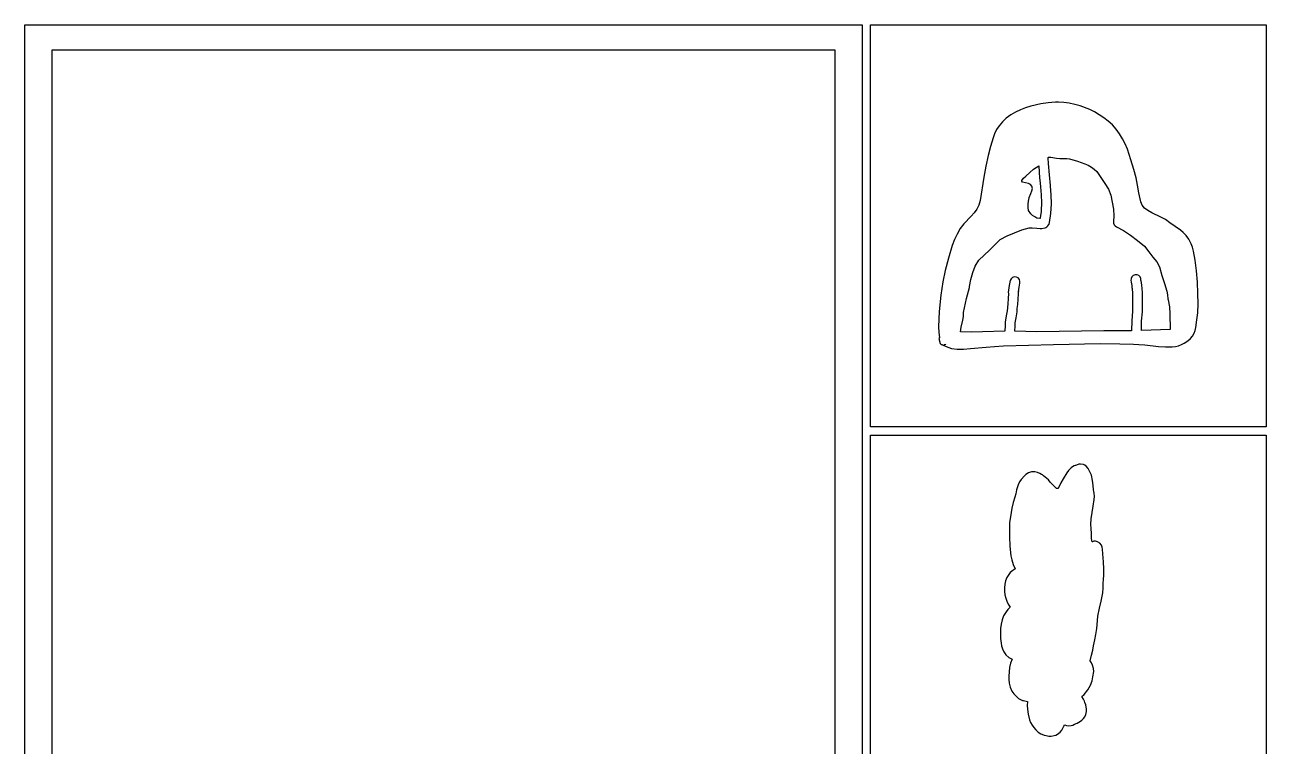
# Model space of a CAD drawing. Extents: x 2 to 598, y 1588 to 7998.
# Drawn here: x 2 to 598, y 2031 to 2377 of the extents above; entities that cross this region are included whole.
import ezdxf

# ---------------------------------------------------------------- set-up
doc = ezdxf.new("R2010")
doc.units = 0

msp = doc.modelspace()

# ---------------------------------------------------------------- linework, layer by layer
at = {"layer": 'Calque 1'}
for p, q in [((15.0254, 2364.69), (15.0254, 1601.48)), ((390.99, 2364.69), (15.0254, 2364.69)), ((390.99, 1603.77), (390.99, 2364.69)), ((482.472674, 2337.030199), (480.007417, 2336.094262)), ((484.958545, 2337.805114), (482.472674, 2337.030199)), ((489.79542, 2338.9459), (484.958545, 2337.805114)), ((493.327026, 2339.486287), (489.79542, 2338.9459)), ((496.86269, 2339.72), (493.327026, 2339.486287)), ((498.336, 2339.72), (496.86269, 2339.72)), ((498.33622, 2339.7186), (498.336, 2339.72)), ((500.913677, 2339.581114), (498.33622, 2339.7186)), ((503.48846, 2339.257037), (500.913677, 2339.581114)), ((506.058923, 2338.738317), (503.48846, 2339.257037)), ((508.62342, 2338.0169), (506.058923, 2338.738317)), ((513.288331, 2336.215458), (508.62342, 2338.0169)), ((471.33612, 2330.3702), (469.794781, 2328.502161)), ((473.227128, 2332.135273), (471.33612, 2330.3702)), ((475.335466, 2333.665305), (473.227128, 2332.135273)), ((477.611955, 2334.978799), (475.335466, 2333.665305)), ((480.007417, 2336.094262), (477.611955, 2334.978799)), ((515.606126, 2335.078103), (513.288331, 2336.215458)), ((517.878325, 2333.778662), (515.606126, 2335.078103)), ((520.078061, 2332.313889), (517.878325, 2333.778662)), ((522.178466, 2330.680536), (520.078061, 2332.313889)), ((524.152675, 2328.875355), (522.178466, 2330.680536)), ((467.615992, 2324.618775), (466.854368, 2322.606075)), ((468.575434, 2326.584578), (467.615992, 2324.618775)), ((469.794781, 2328.502161), (468.575434, 2326.584578)), ((525.97382, 2326.8951), (524.152675, 2328.875355)), ((527.637258, 2324.658514), (525.97382, 2326.8951)), ((529.06595, 2322.256734), (527.637258, 2324.658514)), ((465.676222, 2318.445284), (464.5443, 2314.1128)), ((466.854368, 2322.606075), (465.676222, 2318.445284)), ((530.291444, 2319.7462), (529.06595, 2322.256734)), ((531.345288, 2317.18335), (530.291444, 2319.7462)), ((464.5443, 2314.1128), (463.343823, 2309.090495)), ((493.28062, 2313.2984), (493.55553, 2313.3394)), ((493.31782, 2312.9196), (493.28062, 2313.2984)), ((493.32682, 2312.8946), (493.31782, 2312.9196)), ((493.56662, 2310.408), (493.32682, 2312.8946)), ((493.5554, 2313.3418), (494.591, 2313.3418)), ((493.55553, 2313.3394), (493.5554, 2313.3418)), ((494.591, 2313.3418), (497.363657, 2312.970787)), ((497.363657, 2312.970787), (498.933714, 2312.778498)), ((498.933714, 2312.778498), (500.55549, 2312.7098)), ((500.55549, 2312.7098), (502.248239, 2312.69185)), ((502.248239, 2312.69185), (503.58632, 2312.5092)), ((503.58632, 2312.5092), (507.390745, 2311.462314)), ((533.064214, 2312.126466), (531.345288, 2317.18335)), ((463.343823, 2309.090495), (462.420151, 2303.763362)), ((484.589479, 2306.043387), (486.23636, 2307.5776)), ((486.23636, 2307.5776), (488.83258, 2309.223)), ((488.83258, 2309.223), (488.83321, 2309.2242)), ((488.83258, 2309.223), (488.83258, 2309.223)), ((488.835, 2309.22), (488.833, 2309.22)), ((488.833, 2309.22), (489.2061, 2303.3149)), ((488.83321, 2309.2242), (488.835, 2309.22)), ((493.919251, 2304.851163), (493.56662, 2310.408)), ((507.390745, 2311.462314), (510.950697, 2310.249312)), ((510.950697, 2310.249312), (512.585765, 2309.511896)), ((512.585765, 2309.511896), (514.095837, 2308.650605)), ((514.095837, 2308.650605), (515.459619, 2307.637989)), ((515.459619, 2307.637989), (516.65582, 2306.4466)), ((534.47511, 2307.5376), (533.064214, 2312.126466)), ((535.572666, 2303.487225), (534.47511, 2307.5376)), ((462.420151, 2303.763362), (460.70215, 2292.5446)), ((480.67196, 2301.9273), (480.68526, 2302.2477)), ((481.06521, 2301.4007), (480.67196, 2301.9273)), ((480.68526, 2302.2477), (481.456003, 2303.279325)), ((483.88054, 2300.7873), (481.06521, 2301.4007)), ((481.456003, 2303.279325), (482.52805, 2304.2703)), ((482.52805, 2304.2703), (484.589479, 2306.043387)), ((484.882228, 2300.317088), (483.88054, 2300.7873)), ((489.2061, 2303.3149), (489.2712, 2302.5114)), ((489.2712, 2302.5114), (489.64585, 2299.1819)), ((494.411, 2299.76), (493.919251, 2304.851163)), ((516.65582, 2306.4466), (520.603001, 2300.725975)), ((520.603001, 2300.725975), (522.27408, 2297.9776)), ((536.240798, 2299.944675), (535.572666, 2303.487225)), ((484.21694, 2294.0374), (484.92905, 2295.8688)), ((485.566527, 2299.447482), (484.882228, 2300.317088)), ((484.92905, 2295.8688), (485.49956, 2297.295)), ((485.49956, 2297.295), (485.787994, 2298.363309)), ((485.787994, 2298.363309), (485.566527, 2299.447482)), ((489.64585, 2299.1819), (489.925174, 2295.281887)), ((489.925174, 2295.281887), (490.0505, 2291.4454)), ((494.41129, 2299.755), (494.411, 2299.76)), ((494.43199, 2299.584), (494.41129, 2299.755)), ((494.43699, 2299.516), (494.43199, 2299.584)), ((494.73825, 2295.3271), (494.43699, 2299.516)), ((494.74425, 2295.2243), (494.73825, 2295.3271)), ((494.86827, 2290.8979), (494.74425, 2295.2243)), ((522.27408, 2297.9776), (523.48435, 2295.2152)), ((523.48435, 2295.2152), (524.136466, 2291.824164)), ((536.854716, 2296.304137), (536.240798, 2299.944675)), ((537.78963, 2291.9598), (536.854716, 2296.304137)), ((460.089512, 2290.328544), (459.123334, 2288.427)), ((460.70215, 2292.5446), (460.089512, 2290.328544)), ((483.694018, 2290.754888), (483.856342, 2292.333133)), ((483.71592, 2289.203248), (483.694018, 2290.754888)), ((483.9369, 2287.7029), (483.71592, 2289.203248)), ((483.856342, 2292.333133), (484.18804, 2293.9133)), ((484.18804, 2293.9133), (484.21694, 2294.0374)), ((490.05, 2291.45), (489.93578, 2287.7045)), ((490.0505, 2291.4454), (490.05, 2291.45)), ((494.81557, 2288.6014), (494.86827, 2290.8979)), ((524.136466, 2291.824164), (524.641176, 2288.382287)), ((538.477615, 2290.307025), (537.78963, 2291.9598)), ((539.60774, 2288.929125), (538.477615, 2290.307025)), ((541.139588, 2287.737562), (539.60774, 2288.929125)), ((456.32051, 2285.0096), (452.791306, 2281.308137)), ((457.851154, 2286.700506), (456.32051, 2285.0096)), ((459.123334, 2288.427), (457.851154, 2286.700506)), ((485.07687, 2286.1278), (483.9369, 2287.7029)), ((485.84457, 2285.411825), (485.07687, 2286.1278)), ((486.95325, 2284.7449), (485.84457, 2285.411825)), ((486.99095, 2284.7249), (486.95325, 2284.7449)), ((487.95782, 2284.1007), (486.99095, 2284.7249)), ((489.31845, 2284.0047), (487.95782, 2284.1007)), ((489.4957, 2284.0047), (489.31845, 2284.0047)), ((489.71067, 2285.4775), (489.4957, 2284.0047)), ((489.76237, 2285.8315), (489.71067, 2285.4775)), ((489.936, 2287.68), (489.76237, 2285.8315)), ((489.76237, 2285.8315), (489.76237, 2285.8315)), ((489.93578, 2287.7045), (489.936, 2287.68)), ((494.0102, 2281.971), (494.66442, 2286.378)), ((494.66442, 2286.378), (494.67242, 2286.463)), ((494.67242, 2286.463), (494.81557, 2288.6014)), ((524.641176, 2288.382287), (524.886703, 2285.164942)), ((524.886703, 2285.164942), (524.76127, 2282.4475)), ((543.03274, 2286.6438), (541.139588, 2287.737562)), ((547.4349, 2284.58065), (543.03274, 2286.6438)), ((549.656436, 2283.395334), (547.4349, 2284.58065)), ((551.72213, 2281.9139), (549.656436, 2283.395334)), ((451.066491, 2279.090427), (449.56433, 2276.4768)), ((452.791306, 2281.308137), (451.066491, 2279.090427)), ((473.669447, 2275.563494), (477.121771, 2277.113)), ((477.121771, 2277.113), (480.619495, 2278.419656)), ((480.619495, 2278.419656), (484.17287, 2279.4349)), ((484.17287, 2279.4349), (485.587696, 2279.4438)), ((485.587696, 2279.4438), (487.92302, 2279.2685)), ((487.92302, 2279.2685), (489.49139, 2279.1626)), ((489.49139, 2279.1626), (489.72807, 2279.1626)), ((489.72807, 2279.1626), (490.28205, 2279.1726)), ((490.28205, 2279.1726), (491.7879, 2279.4641)), ((491.7879, 2279.4641), (491.91451, 2279.5191)), ((491.91451, 2279.5191), (492.25868, 2279.669)), ((492.25868, 2279.669), (492.61267, 2279.8943)), ((492.61267, 2279.8943), (492.71187, 2279.9473)), ((492.71187, 2279.9473), (493.247224, 2280.459388)), ((493.247224, 2280.459388), (493.6839, 2281.1157)), ((493.6839, 2281.1157), (493.763, 2281.262)), ((493.763, 2281.262), (493.8483, 2281.4583)), ((493.8483, 2281.4583), (493.9992, 2281.925)), ((493.9992, 2281.925), (494.0042, 2281.939)), ((494.0042, 2281.939), (494.0102, 2281.971)), ((524.76127, 2282.4475), (524.77605, 2281.662276)), ((524.77605, 2281.662276), (525.034392, 2280.940995)), ((525.034392, 2280.940995), (525.506537, 2280.337615)), ((525.506537, 2280.337615), (526.16273, 2279.9061)), ((526.16273, 2279.9061), (529.559172, 2278.10913)), ((529.559172, 2278.10913), (532.930203, 2275.853187)), ((554.301833, 2280.016275), (551.72213, 2281.9139)), ((556.87168, 2278.2934), (554.301833, 2280.016275)), ((558.208778, 2277.179697), (556.87168, 2278.2934)), ((559.524193, 2275.7704), (558.208778, 2277.179697)), ((447.312325, 2270.910169), (445.445159, 2264.930175)), ((448.389054, 2273.774391), (447.312325, 2270.910169)), ((449.56433, 2276.4768), (448.389054, 2273.774391)), ((465.182076, 2268.80905), (470.25227, 2273.8197)), ((470.25227, 2273.8197), (473.669447, 2275.563494)), ((532.930203, 2275.853187), (536.265222, 2273.304727)), ((536.265222, 2273.304727), (539.55363, 2270.6302)), ((560.794153, 2273.994803), (559.524193, 2275.7704)), ((561.99489, 2271.7822), (560.794153, 2273.994803)), ((562.629088, 2270.17098), (561.99489, 2271.7822)), ((445.445159, 2264.930175), (443.944141, 2259.004594)), ((459.97587, 2263.8782), (465.182076, 2268.80905)), ((539.55363, 2270.6302), (541.592248, 2267.910459)), ((541.592248, 2267.910459), (543.619502, 2265.433475)), ((543.619502, 2265.433475), (545.438643, 2263.063253)), ((563.145425, 2268.325112), (562.629088, 2270.17098)), ((563.95033, 2263.9615), (563.145425, 2268.325112)), ((443.944141, 2259.004594), (442.79058, 2253.6012)), ((457.103681, 2257.957613), (458.336489, 2261.046086)), ((458.336489, 2261.046086), (459.97587, 2263.8782)), ((545.438643, 2263.063253), (546.85292, 2260.6638)), ((546.85292, 2260.6638), (547.95694, 2256.542016)), ((564.566849, 2258.859387), (563.95033, 2263.9615)), ((564.98902, 2253.3885), (564.566849, 2258.859387)), ((442.79058, 2253.6012), (441.81703, 2247.083)), ((455.59734, 2251.2676), (456.212336, 2254.676783)), ((456.212336, 2254.676783), (457.103681, 2257.957613)), ((475.10108, 2254.1589), (474.63186, 2251.6997)), ((475.531026, 2254.990801), (475.10108, 2254.1589)), ((476.2466, 2255.594843), (475.531026, 2254.990801)), ((477.138861, 2255.879067), (476.2466, 2255.594843)), ((478.07197, 2255.8002), (477.138861, 2255.879067)), ((478.904001, 2255.370191), (478.07197, 2255.8002)), ((479.508096, 2254.654472), (478.904001, 2255.370191)), ((479.792257, 2253.762039), (479.508096, 2254.654472)), ((479.71321, 2252.8288), (479.792257, 2253.762039)), ((533.14894, 2255.0502), (533.053583, 2254.223717)), ((533.053583, 2254.223717), (533.110733, 2253.485312)), ((533.110733, 2253.485312), (533.38613, 2252.4509)), ((533.541666, 2255.918506), (533.14894, 2255.0502)), ((534.21354, 2256.547011), (533.541666, 2255.918506)), ((535.072059, 2256.877736), (534.21354, 2256.547011)), ((536.02472, 2256.8527), (535.072059, 2256.877736)), ((536.838897, 2256.489246), (536.02472, 2256.8527)), ((537.447993, 2255.876196), (536.838897, 2256.489246)), ((537.80124, 2255.087498), (537.447993, 2255.876196)), ((537.84787, 2254.1971), (537.80124, 2255.087498)), ((537.90157, 2254.0798), (537.84787, 2254.1971)), ((538.177603, 2253.205062), (537.90157, 2254.0798)), ((538.27158, 2251.7466), (538.177603, 2253.205062)), ((547.95694, 2256.542016), (549.198931, 2252.6955)), ((565.232174, 2247.955905), (564.98902, 2253.3885)), ((441.81703, 2247.083), (441.0713, 2239.2316)), ((454.113154, 2245.541063), (455.48262, 2250.8046)), ((455.48262, 2250.8046), (455.59734, 2251.2676)), ((474.27631, 2248.1541), (474.05152, 2245.4132)), ((474.29701, 2249.5969), (474.203129, 2248.401763)), ((474.203129, 2248.401763), (474.27631, 2248.1541)), ((474.63186, 2251.6997), (474.29701, 2249.5969)), ((478.8479, 2245.2044), (479.06495, 2247.8162)), ((479.01145, 2248.6921), (479.3737, 2250.9514)), ((479.058494, 2248.863809), (479.01145, 2248.6921)), ((479.086075, 2248.7952), (479.058494, 2248.863809)), ((479.06495, 2247.8162), (479.07295, 2247.9257)), ((479.07295, 2247.9257), (479.086075, 2248.7952)), ((479.3737, 2250.9514), (479.71321, 2252.8288)), ((533.38613, 2252.4509), (533.49465, 2252.1377)), ((533.49465, 2252.1377), (533.546189, 2250.761537)), ((533.546189, 2250.761537), (533.67707, 2250.2691)), ((533.67707, 2250.2691), (533.79437, 2247.9323)), ((533.79437, 2247.9323), (533.75407, 2239.3396)), ((538.302199, 2251.82405), (538.27158, 2251.7466)), ((538.348441, 2251.666975), (538.302199, 2251.82405)), ((538.46278, 2250.6365), (538.348441, 2251.666975)), ((538.59198, 2248.0693), (538.46278, 2250.6365)), ((538.55008, 2239.1416), (538.59198, 2248.0693)), ((549.198931, 2252.6955), (550.255712, 2249.027559)), ((550.255712, 2249.027559), (550.613654, 2247.230338)), ((550.613654, 2247.230338), (550.8041, 2245.4415)), ((565.288236, 2242.919037), (565.232174, 2247.955905)), ((452.74842, 2238.8265), (454.113154, 2245.541063)), ((473.73066, 2241.0755), (473.65626, 2239.6156)), ((473.95752, 2243.0444), (473.73066, 2241.0755)), ((474.05152, 2245.4132), (473.95752, 2243.0444)), ((478.51305, 2240.6533), (478.7368, 2242.5937)), ((478.7368, 2242.5937), (478.8479, 2245.2044)), ((550.8041, 2245.4415), (550.8847, 2244.9382)), ((550.8847, 2244.9382), (551.528292, 2241.593841)), ((551.528292, 2241.593841), (551.79834, 2238.0935)), ((565.128803, 2238.570802), (565.288236, 2242.919037)), ((441.0713, 2239.2316), (440.72973, 2231.9385)), ((451.51023, 2231.8166), (452.375411, 2235.117738)), ((452.375411, 2235.117738), (452.698527, 2236.92448)), ((452.698527, 2236.92448), (452.74842, 2238.8265)), ((473.184565, 2237.182788), (472.74212, 2234.1643)), ((473.65626, 2239.6156), (473.184565, 2237.182788)), ((477.53479, 2233.8811), (477.916286, 2236.188187)), ((477.916286, 2236.188187), (478.42415, 2239.0523)), ((478.42415, 2239.0523), (478.51305, 2240.6533)), ((533.75407, 2239.3396), (533.42747, 2234.9197)), ((538.2209, 2234.6727), (538.55008, 2239.1416)), ((551.79834, 2238.0935), (551.85932, 2230.7163)), ((564.152647, 2231.619075), (564.72547, 2235.2041)), ((564.72547, 2235.2041), (565.128803, 2238.570802)), ((440.72973, 2231.9385), (440.756891, 2229.119875)), ((440.756891, 2229.119875), (441.08112, 2226.8282)), ((451.17021, 2229.4839), (451.51023, 2231.8166)), ((456.459609, 2229.422489), (451.17021, 2229.4839)), ((461.776924, 2229.494063), (456.459609, 2229.422489)), ((472.48521, 2229.8178), (461.776924, 2229.494063)), ((472.76012, 2232.6295), (472.48521, 2229.8178)), ((472.74212, 2234.1643), (472.76012, 2232.6295)), ((477.31618, 2229.8679), (477.55649, 2232.43)), ((487.931032, 2229.573647), (477.31618, 2229.8679)), ((477.55649, 2232.43), (477.53479, 2233.8811)), ((498.588343, 2229.6144), (487.931032, 2229.573647)), ((520.01748, 2230.0266), (498.588343, 2229.6144)), ((520.12499, 2230.0266), (520.01748, 2230.0266)), ((526.690521, 2229.93005), (520.12499, 2230.0266)), ((533.26779, 2230.0006), (526.690521, 2229.93005)), ((533.42747, 2234.9197), (533.26779, 2230.0006)), ((538.08602, 2230.12), (538.2209, 2234.6727)), ((551.85932, 2230.7163), (538.08602, 2230.12)), ((563.42684, 2228.822), (563.873645, 2230.196022)), ((563.873645, 2230.196022), (564.152647, 2231.619075)), ((441.09362, 2226.7482), (440.7598, 2226.3668)), ((440.7598, 2226.3668), (441.40936, 2223.8946)), ((441.08112, 2226.8282), (441.09362, 2226.7482)), ((441.40936, 2223.8946), (442.01553, 2223.4807)), ((442.01553, 2223.4807), (442.25323, 2223.3827)), ((442.25323, 2223.3827), (442.49663, 2223.3107)), ((442.49663, 2223.3107), (442.52663, 2223.3007)), ((442.52663, 2223.3007), (442.58403, 2223.2797)), ((442.58403, 2223.2797), (444.38394, 2222.4488)), ((443.3238, 2223.2575), (444.12325, 2223.5308)), ((443.3802, 2223.2675), (443.3238, 2223.2575)), ((443.5776, 2223.3035), (443.3802, 2223.2675)), ((444.06801, 2223.4714), (443.5776, 2223.3035)), ((444.12331, 2223.5354), (444.06801, 2223.4714)), ((444.12325, 2223.5308), (444.12331, 2223.5354)), ((471.95684, 2222.7273), (495.839602, 2223.368225)), ((495.839602, 2223.368225), (518.32144, 2223.8461)), ((518.32144, 2223.8461), (527.746647, 2223.771637)), ((527.746647, 2223.771637), (534.31794, 2223.6296)), ((534.31794, 2223.6296), (536.78274, 2223.501309)), ((536.78274, 2223.501309), (539.713601, 2223.20695)), ((539.713601, 2223.20695), (546.29244, 2222.5191)), ((555.887025, 2222.853928), (557.301664, 2223.360661)), ((557.301664, 2223.360661), (558.63384, 2224.0694)), ((558.63384, 2224.0694), (560.324904, 2225.217514)), ((560.324904, 2225.217514), (561.676514, 2226.339912)), ((561.676514, 2226.339912), (562.705036, 2227.515205)), ((562.705036, 2227.515205), (563.42684, 2228.822)), ((444.38394, 2222.4488), (445.614006, 2221.918549)), ((445.614006, 2221.918549), (446.905392, 2221.548828)), ((446.905392, 2221.548828), (449.67854, 2221.204775)), ((449.67854, 2221.204775), (452.716213, 2221.244234)), ((452.716213, 2221.244234), (456.03124, 2221.4948)), ((456.03124, 2221.4948), (463.505636, 2222.210837)), ((463.505636, 2222.210837), (467.622254, 2222.534961)), ((467.622254, 2222.534961), (471.95684, 2222.7273)), ((546.29244, 2222.5191), (549.627045, 2222.298284)), ((549.627045, 2222.298284), (552.855, 2222.336725)), ((552.855, 2222.336725), (554.401084, 2222.521762)), ((554.401084, 2222.521762), (555.887025, 2222.853928)), ((504.42816, 2164.2482), (503.11477, 2162.91065)), ((505.025798, 2164.734712), (504.42816, 2164.2482)), ((505.80741, 2165.1283), (505.025798, 2164.734712)), ((506.249795, 2165.26495), (505.80741, 2165.1283)), ((506.40013, 2165.3107), (506.249795, 2165.26495)), ((506.975788, 2165.581025), (506.40013, 2165.3107)), ((508.06722, 2165.952), (506.975788, 2165.581025)), ((508.862, 2166.04), (508.06722, 2165.952)), ((508.86233, 2166.0365), (508.862, 2166.04)), ((510.280873, 2165.817975), (508.86233, 2166.0365)), ((510.979943, 2165.520209), (510.280873, 2165.817975)), ((511.60325, 2165.0779), (510.979943, 2165.520209)), ((512.58097, 2163.896), (511.60325, 2165.0779)), ((513.06156, 2162.9349), (512.58097, 2163.896)), ((480.40601, 2158.5791), (479.603479, 2157.422956)), ((482.04503, 2160.3722), (480.40601, 2158.5791)), ((482.60047, 2160.979987), (482.04503, 2160.3722)), ((483.84906, 2161.8274), (482.60047, 2160.979987)), ((485.382968, 2162.282286), (483.84906, 2161.8274)), ((486.866601, 2162.268637), (485.382968, 2162.282286)), ((488.220449, 2161.939295), (486.866601, 2162.268637)), ((489.365, 2161.4471), (488.220449, 2161.939295)), ((490.10707, 2161.0476), (489.365, 2161.4471)), ((490.57681, 2160.7851), (490.10707, 2161.0476)), ((491.09719, 2160.4518), (490.57681, 2160.7851)), ((492.64283, 2159.0586), (491.09719, 2160.4518)), ((493.424554, 2158.4152), (492.64283, 2159.0586)), ((494.35177, 2157.4163), (493.424554, 2158.4152)), ((500.52246, 2158.9659), (499.37266, 2156.9815)), ((502.33268, 2161.8107), (500.52246, 2158.9659)), ((503.11477, 2162.91065), (502.33268, 2161.8107)), ((514.06821, 2160.6492), (513.06156, 2162.9349)), ((514.652525, 2158.149463), (514.06821, 2160.6492)), ((514.90279, 2155.7839), (514.652525, 2158.149463)), ((477.76777, 2151.704), (477.33007, 2150.1175)), ((478.188068, 2153.69555), (477.76777, 2151.704)), ((478.90724, 2156.0489), (478.188068, 2153.69555)), ((479.603479, 2157.422956), (478.90724, 2156.0489)), ((496.01627, 2155.5968), (494.35177, 2157.4163)), ((497.36709, 2154.2707), (496.01627, 2155.5968)), ((497.91848, 2154.3667), (497.36709, 2154.2707)), ((498.3722, 2154.9077), (497.91848, 2154.3667)), ((499.37266, 2156.9815), (498.3722, 2154.9077)), ((515.13326, 2153.7204), (514.90279, 2155.7839)), ((515.44281, 2152.0006), (515.13326, 2153.7204)), ((515.527928, 2150.472813), (515.44281, 2152.0006)), ((476.581378, 2147.6096), (475.87683, 2144.8475)), ((477.331, 2150.12), (476.581378, 2147.6096)), ((477.33007, 2150.1175), (477.331, 2150.12)), ((514.419513, 2142.698963), (515.014882, 2145.757227)), ((515.014882, 2145.757227), (515.46501, 2149.0825)), ((515.46501, 2149.0825), (515.527928, 2150.472813)), ((475.2164, 2140.6379), (474.81177, 2138.036)), ((475.87683, 2144.8475), (475.2164, 2140.6379)), ((513.77984, 2137.0145), (513.925599, 2139.815467)), ((513.925599, 2139.815467), (514.419513, 2142.698963)), ((474.81126, 2138.036), (474.698823, 2134.424662)), ((474.698823, 2134.424662), (474.75026, 2131.0969)), ((474.81177, 2138.036), (474.81126, 2138.036)), ((513.945963, 2135.058613), (513.77984, 2137.0145)), ((514.07646, 2132.7362), (513.945963, 2135.058613)), ((474.75026, 2131.0969), (474.88605, 2126.543837)), ((514.16293, 2130.220125), (514.07646, 2132.7362)), ((514.3829, 2128.7251), (514.16293, 2130.220125)), ((514.56532, 2128.7371), (514.3829, 2128.7251)), ((515.325466, 2128.947538), (514.56532, 2128.7371)), ((516.024373, 2128.97103), (515.325466, 2128.947538)), ((517.01478, 2128.7691), (516.024373, 2128.97103)), ((518.118563, 2128.125063), (517.01478, 2128.7691)), ((518.90562, 2127.1604), (518.118563, 2128.125063)), ((474.88605, 2126.543837), (475.44169, 2121.9832)), ((475.44169, 2121.9832), (475.84528, 2120.0004)), ((519.276325, 2126.187625), (518.90562, 2127.1604)), ((519.44513, 2125.2024), (519.276325, 2126.187625)), ((519.59499, 2122.9668), (519.44513, 2125.2024)), ((519.96809, 2119.0115), (519.59499, 2122.9668)), ((475.84528, 2120.0004), (476.586455, 2117.840862)), ((476.586455, 2117.840862), (477.51288, 2115.7702)), ((520.063199, 2115.771625), (519.96809, 2119.0115)), ((472.891035, 2109.923822), (472.504062, 2108.289796)), ((473.507097, 2111.501518), (472.891035, 2109.923822)), ((474.3663, 2112.9972), (473.507097, 2111.501518)), ((475.108, 2113.899162), (474.3663, 2112.9972)), ((475.775, 2114.5237), (475.108, 2113.899162)), ((477.51288, 2115.7702), (475.775, 2114.5237)), ((519.81668, 2108.6602), (519.95879, 2110.6312)), ((519.95879, 2110.6312), (519.99909, 2112.6657)), ((519.99909, 2112.6657), (520.063199, 2115.771625)), ((472.504062, 2108.289796), (472.332124, 2106.625125)), ((472.332124, 2106.625125), (472.361166, 2104.955495)), ((472.361166, 2104.955495), (472.577135, 2103.306591)), ((518.78573, 2100.1367), (519.50249, 2104.261)), ((519.50249, 2104.261), (519.722135, 2106.413275)), ((519.722135, 2106.413275), (519.81668, 2108.6602)), ((472.577135, 2103.306591), (472.965978, 2101.704097)), ((472.965978, 2101.704097), (473.51364, 2100.1737)), ((473.51364, 2100.1737), (474.191663, 2098.743)), ((474.191663, 2098.743), (475.09236, 2097.315)), ((518.00387, 2096.9095), (518.78573, 2100.1367)), ((471.963586, 2093.146331), (471.211915, 2091.184975)), ((473.11522, 2095.0712), (471.963586, 2093.146331)), ((474.001827, 2096.184212), (473.11522, 2095.0712)), ((475.09236, 2097.315), (474.001827, 2096.184212)), ((516.81118, 2088.8837), (517.23234, 2092.9439)), ((517.23234, 2092.9439), (518.00387, 2096.9095)), ((470.52106, 2087.0562), (470.3712, 2083.6455)), ((470.763357, 2089.162981), (470.52106, 2087.0562)), ((471.211915, 2091.184975), (470.763357, 2089.162981)), ((516.198915, 2084.213263), (516.66287, 2087.015)), ((516.66287, 2087.015), (516.81118, 2088.8837)), ((470.3712, 2083.6455), (470.37, 2083.64)), ((470.37, 2083.64), (470.446, 2082.3083)), ((470.446, 2082.3083), (470.76949, 2080.1059)), ((470.76949, 2080.1059), (471.001359, 2078.791383)), ((515.15495, 2078.7112), (515.67481, 2081.666)), ((515.67481, 2081.666), (516.198915, 2084.213263)), ((471.001359, 2078.791383), (471.37092, 2077.334262)), ((471.37092, 2077.334262), (472.015056, 2075.830886)), ((472.015056, 2075.830886), (473.07065, 2074.3776)), ((473.07065, 2074.3776), (474.496531, 2073.186687)), ((513.49975, 2071.4997), (514.199327, 2074.233263)), ((514.199327, 2074.233263), (514.70278, 2076.7464)), ((514.70278, 2076.7464), (515.15495, 2078.7112)), ((474.496531, 2073.186687), (476.03222, 2072.4061)), ((474.787515, 2068.295862), (474.536538, 2066.230764)), ((475.265779, 2070.366455), (474.787515, 2068.295862)), ((476.03222, 2072.4061), (475.265779, 2070.366455)), ((514.145085, 2070.582287), (513.49975, 2071.4997)), ((514.66712, 2069.5448), (514.145085, 2070.582287)), ((515.098678, 2067.950222), (514.66712, 2069.5448)), ((474.536538, 2066.230764), (474.45196, 2064.2076)), ((474.45196, 2064.2076), (474.455472, 2062.633475)), ((474.455472, 2062.633475), (474.598559, 2060.839225)), ((514.404261, 2061.9344), (514.84024, 2063.88)), ((514.84024, 2063.88), (515.183092, 2066.4484)), ((515.183092, 2066.4484), (515.098678, 2067.950222)), ((474.598559, 2060.839225), (475.032793, 2058.940012)), ((475.032793, 2058.940012), (475.90975, 2057.051)), ((475.90975, 2057.051), (476.92467, 2055.7064)), ((510.63223, 2055.4077), (512.392997, 2057.575813)), ((512.392997, 2057.575813), (513.67339, 2059.8859)), ((513.67339, 2059.8859), (514.404261, 2061.9344)), ((476.92467, 2055.7064), (478.27214, 2054.208687)), ((478.27214, 2054.208687), (479.117905, 2053.52172)), ((479.117905, 2053.52172), (480.10846, 2052.9293)), ((480.10846, 2052.9293), (481.047698, 2052.568475)), ((481.047698, 2052.568475), (481.41536, 2052.4952)), ((481.41536, 2052.4952), (483.33048, 2052.026)), ((483.33048, 2052.026), (483.310336, 2050.10715)), ((509.56976, 2054.4661), (510.63223, 2055.4077)), ((510.267422, 2053.2013), (509.56976, 2054.4661)), ((510.70251, 2052.1531), (510.267422, 2053.2013)), ((510.984755, 2051.55125), (510.70251, 2052.1531)), ((511.3495, 2050.4736), (510.984755, 2051.55125)), ((511.725995, 2048.431387), (511.3495, 2050.4736)), ((483.310336, 2050.10715), (483.47983, 2048.3512)), ((483.47983, 2048.3512), (483.68292, 2046.0201)), ((483.68292, 2046.0201), (484.360658, 2043.294013)), ((510.273755, 2043.832966), (510.8881, 2044.706864)), ((510.8881, 2044.706864), (511.3707, 2045.7597)), ((511.3707, 2045.7597), (511.70077, 2047.172442)), ((511.70077, 2047.172442), (511.725995, 2048.431387)), ((484.360658, 2043.294013), (484.904656, 2041.937517)), ((484.904656, 2041.937517), (485.62182, 2040.6256)), ((485.62182, 2040.6256), (486.394187, 2039.494928)), ((486.394187, 2039.494928), (487.329985, 2038.374625)), ((487.329985, 2038.374625), (488.471583, 2037.343834)), ((499.812714, 2038.239462), (500.69694, 2039.8965)), ((500.69694, 2039.8965), (500.90106, 2040.2236)), ((500.90106, 2040.2236), (501.34031, 2040.7905)), ((501.34031, 2040.7905), (502.137252, 2040.538337)), ((502.137252, 2040.538337), (503.14382, 2040.3941)), ((503.14382, 2040.3941), (504.294619, 2040.465911)), ((504.294619, 2040.465911), (505.136201, 2040.721237)), ((505.136201, 2040.721237), (505.98034, 2041.1848)), ((505.98034, 2041.1848), (507.270105, 2041.711584)), ((507.270105, 2041.711584), (508.804066, 2042.53895)), ((508.804066, 2042.53895), (509.566224, 2043.117247)), ((509.566224, 2043.117247), (510.273755, 2043.832966)), ((488.471583, 2037.343834), (489.86135, 2036.4817)), ((489.86135, 2036.4817), (491.06955, 2036.1003)), ((491.06955, 2036.1003), (491.11765, 2036.0903)), ((491.11765, 2036.0903), (491.15385, 2036.0633)), ((491.15385, 2036.0633), (491.46081, 2035.9367)), ((491.46081, 2035.9367), (491.59723, 2035.8957)), ((491.59723, 2035.8957), (492.2897, 2035.7329)), ((492.2897, 2035.7329), (493.00697, 2035.5257)), ((493.00697, 2035.5257), (493.640827, 2035.347412)), ((493.640827, 2035.347412), (494.71591, 2035.3309)), ((494.71591, 2035.3309), (496.25535, 2035.705)), ((496.25535, 2035.705), (496.963235, 2035.918712)), ((496.963235, 2035.918712), (497.85112, 2036.3551)), ((497.85112, 2036.3551), (499.032552, 2037.275152)), ((499.032552, 2037.275152), (499.812714, 2038.239462))]:
    msp.add_line(p, q, dxfattribs=at)
at = {"layer": 'coupe'}
for p, q in [((1.99988, 2376.92), (404.014, 2376.92)), ((1.99988, 1588.17), (1.99988, 2376.92)), ((404.014, 2376.92), (404.014, 2183.98)), ((408.014, 2376.92), (598, 2376.92)), ((408.014, 2183.98), (408.014, 2376.92)), ((598, 2376.92), (598, 2183.98)), ((404.014, 2183.98), (404.014, 2181.98)), ((404.014, 2181.98), (404.014, 2179.98)), ((598, 2183.98), (408.014, 2183.98)), ((404.014, 2179.98), (404.014, 1588.17)), ((408.014, 2179.98), (598, 2179.98)), ((408.014, 1588.17), (408.014, 2179.98)), ((598, 2179.98), (598, 1588.17))]:
    msp.add_line(p, q, dxfattribs=at)

doc.saveas('drawing.dxf')
